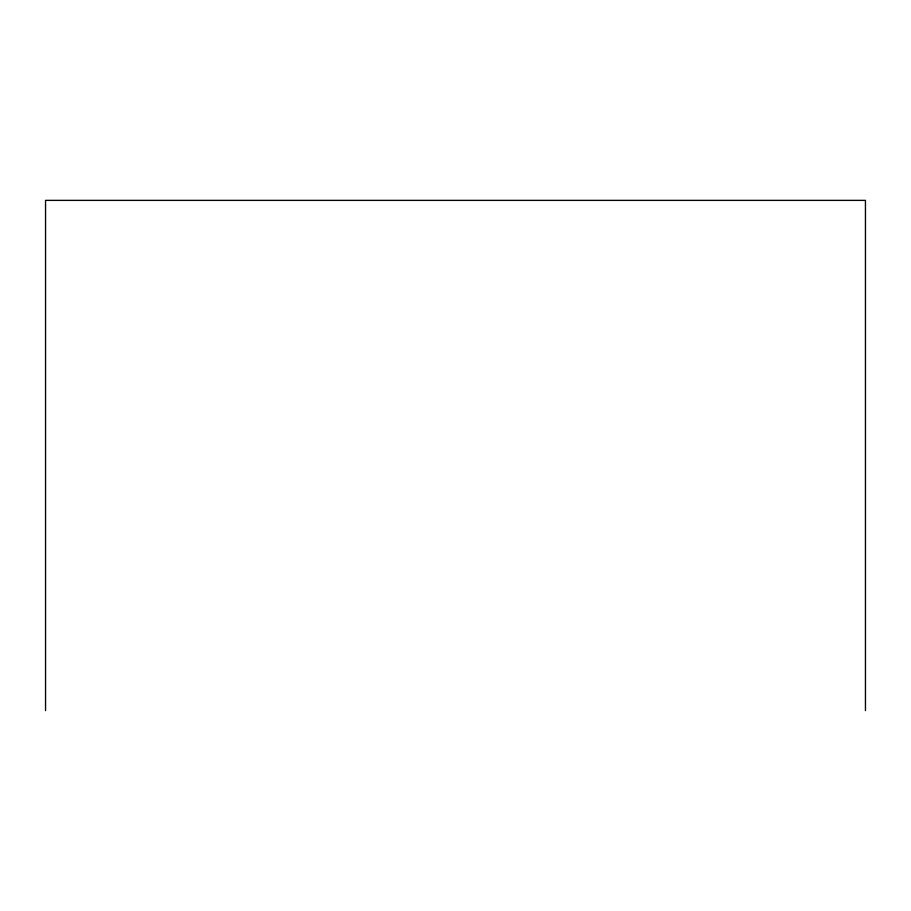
<?xml version="1.0" encoding="UTF-8"?>
<svg xmlns="http://www.w3.org/2000/svg" width="911" height="911" viewBox="0 0 911 911"><rect width="100%" height="100%" fill="white"/><g stroke="black" fill="none" stroke-linecap="round" stroke-linejoin="round"><path stroke-width="1.37" d="M865.45 710.626L865.45 200.374L45.55 200.374L45.55 710.626"/></g></svg>
